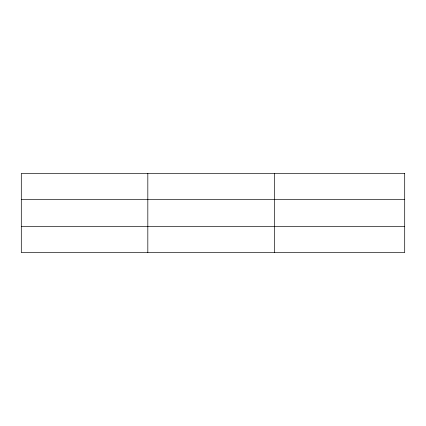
<?xml version="1.0" encoding="UTF-8"?>
<svg xmlns="http://www.w3.org/2000/svg" width="426" height="426" viewBox="0 0 426 426"><rect width="100%" height="100%" fill="white"/><g stroke="black" fill="none" stroke-linecap="round" stroke-linejoin="round"><path stroke-width="0.64" d="M147.822 252.597L147.822 173.403M274.344 252.597L274.344 173.403M21.3 199.538L404.7 199.538M21.3 226.462L404.7 226.462M404.7 173.403L404.7 252.597L21.3 252.597L21.3 173.403L404.7 173.403"/></g></svg>
